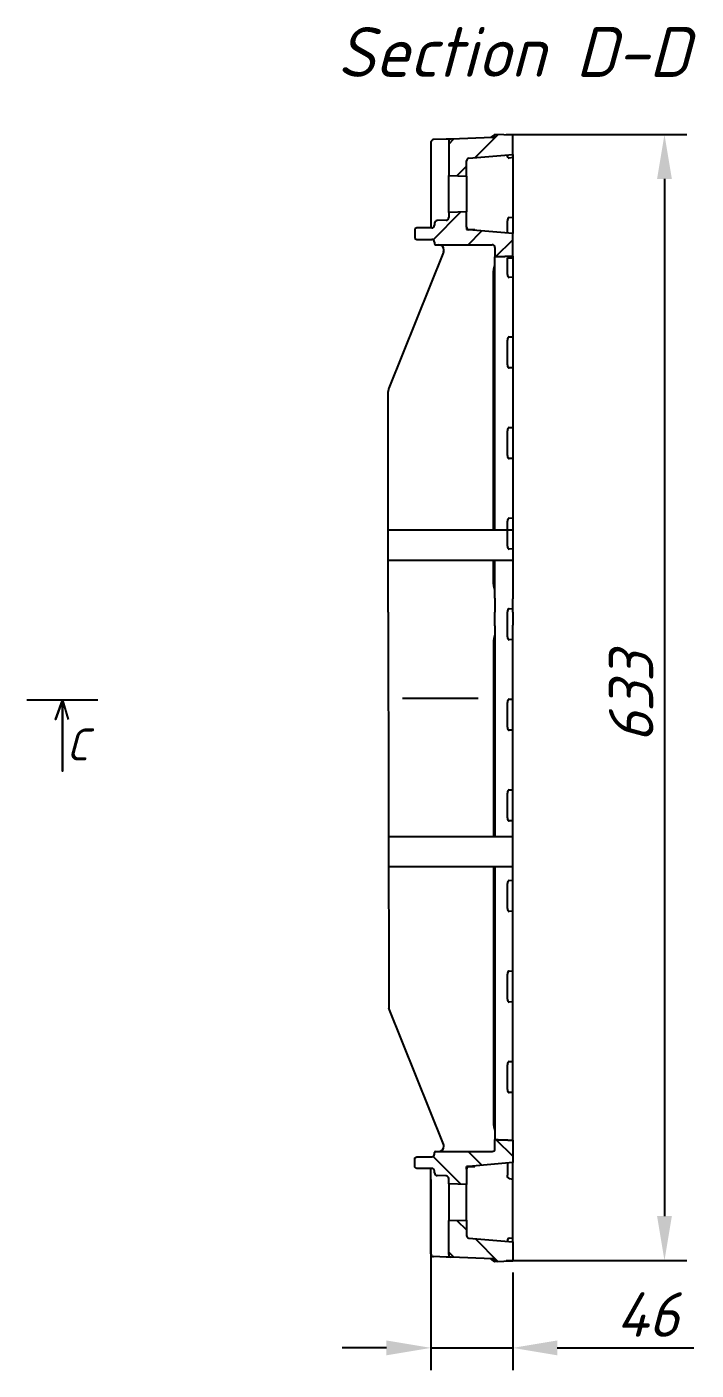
# Model space of a CAD drawing. Header units: millimetres. Extents: x 29006 to 29645, y 5570 to 5801.
# Drawn here: x 29081.4 to 29119.1, y 5592.3 to 5667.8 of the extents above; entities that cross this region are included whole.
import ezdxf

# ---------------------------------------------------------------- set-up
doc = ezdxf.new("R2010")
doc.units = ezdxf.units.MM
doc.styles.add('GOST-2.304_Type-B_italic', font='')
doc.styles.get('GOST-2.304_Type-B_italic').set_extended_font_data('GOST Common', italic=True)
doc.dimstyles.new('ISO-25', dxfattribs={"dimtxt": 2.5, "dimasz": 2.5, "dimexe": 1.25, "dimexo": 0.625, "dimtad": 1, "dimtoh": 1, "dimtxsty": 'GOST-2.304_Type-B_italic', "dimcen": 2.5, "dimadec": 0, "dimazin": 0, "dimtfac": 1, "dimtmove": 0, "dimatfit": 3, "dimfxl": 1, "dimarcsym": 0})

# ---------------------------------------------------------------- blocks, each defined once
blk = doc.blocks.new('*D1')
at = {"color": 0, "lineweight": -2, "transparency": 16777216}
for p, q in [((29108.381, 5661.733), (29118.538, 5661.733)), ((29117.288, 5659.233), (29117.288, 5600.933)), ((29108.381, 5598.433), (29118.538, 5598.433))]:
    blk.add_line(p, q, dxfattribs=at)
at = {"color": 0, "transparency": 16777216}
for points in [[(29116.871, 5659.233), (29117.704, 5659.233), (29117.288, 5661.733)], [(29116.871, 5600.933), (29117.704, 5600.933), (29117.288, 5598.433)]]:
    blk.add_solid(points, dxfattribs=at)
at = {"layer": 'Defpoints', "color": 0, "transparency": 16777216}
for p in [(29107.756, 5661.733), (29107.756, 5598.433), (29117.288, 5598.433)]:
    blk.add_point(p, dxfattribs=at)
at = {"color": 0, "transparency": 16777216, "insert": (29115.413, 5630.083), "char_height": 2.5, "attachment_point": 5, "rotation": 90, "style": 'GOST-2.304_Type-B_italic'}
blk.add_mtext('633', dxfattribs=at)
blk = doc.blocks.new('*D2')
at = {"color": 0, "lineweight": -2, "transparency": 16777216}
for p, q in [((29104.156, 5602.993), (29104.156, 5592.277)), ((29108.756, 5597.773), (29108.756, 5592.277)), ((29101.656, 5593.527), (29099.156, 5593.527)), ((29104.156, 5593.527), (29108.756, 5593.527)), ((29111.256, 5593.527), (29118.935, 5593.527))]:
    blk.add_line(p, q, dxfattribs=at)
at = {"color": 0, "transparency": 16777216}
for points in [[(29101.656, 5593.943), (29101.656, 5593.11), (29104.156, 5593.527)], [(29111.256, 5593.943), (29111.256, 5593.11), (29108.756, 5593.527)]]:
    blk.add_solid(points, dxfattribs=at)
at = {"layer": 'Defpoints', "color": 0, "transparency": 16777216}
for p in [(29104.156, 5603.618), (29108.756, 5598.398), (29108.756, 5593.527)]:
    blk.add_point(p, dxfattribs=at)
at = {"color": 0, "transparency": 16777216, "insert": (29116.345, 5595.402), "char_height": 2.5, "attachment_point": 5, "style": 'GOST-2.304_Type-B_italic'}
blk.add_mtext('46', dxfattribs=at)

msp = doc.modelspace()

# ---------------------------------------------------------------- linework, layer by layer
at = {"color": 0}
for p, q in [((29104.156, 5661.288), (29104.156, 5656.478)), ((29105.011, 5661.463), (29104.301, 5661.438)), ((29105.301, 5661.473), (29105.011, 5661.463)), ((29105.156, 5661.323), (29105.156, 5659.418)), ((29107.611, 5661.554), (29105.301, 5661.473)), ((29107.696, 5661.688), (29107.512, 5661.55)), ((29107.756, 5661.733), (29107.696, 5661.688)), ((29108.756, 5661.698), (29107.756, 5661.733)), ((29107.756, 5661.733), (29107.756, 5661.704)), ((29108.756, 5660.61), (29108.756, 5661.698)), ((29106.156, 5659.383), (29106.156, 5660.246)), ((29106.293, 5660.395), (29108.756, 5660.61)), ((29108.456, 5660.524), (29108.456, 5660.584)), ((29108.756, 5660.429), (29108.556, 5660.404)), ((29108.756, 5660.61), (29108.756, 5660.429)), ((29108.756, 5660.429), (29108.756, 5657.081)), ((29105.156, 5659.418), (29106.156, 5659.383)), ((29105.156, 5657.348), (29105.156, 5659.418)), ((29106.156, 5659.383), (29106.156, 5657.383)), ((29106.156, 5657.383), (29105.156, 5657.348)), ((29105.156, 5657.348), (29105.156, 5657.056)), ((29106.156, 5656.52), (29106.156, 5657.383)), ((29103.356, 5656.478), (29103.256, 5656.42)), ((29104.206, 5656.478), (29103.356, 5656.478)), ((29104.356, 5656.738), (29104.356, 5656.628)), ((29105.011, 5656.906), (29104.501, 5656.888)), ((29106.154, 5656.52), (29106.154, 5656.383)), ((29108.456, 5656.331), (29108.456, 5656.869)), ((29108.556, 5657.056), (29108.756, 5657.081)), ((29108.756, 5657.081), (29108.756, 5656.156)), ((29103.256, 5656.42), (29103.256, 5655.886)), ((29103.256, 5655.886), (29103.356, 5655.828)), ((29103.356, 5655.828), (29104.206, 5655.828)), ((29106.291, 5656.371), (29106.154, 5656.383)), ((29106.154, 5656.383), (29106.627, 5656.383)), ((29108.756, 5656.156), (29106.293, 5656.371)), ((29108.456, 5656.182), (29108.456, 5656.331)), ((29108.756, 5654.895), (29108.756, 5656.156)), ((29104.864, 5655.121), (29101.792, 5647.473)), ((29104.356, 5655.678), (29104.356, 5655.583)), ((29104.406, 5655.533), (29107.606, 5655.533)), ((29107.756, 5655.383), (29107.756, 5654.859)), ((29107.756, 5654.481), (29107.756, 5654.859)), ((29107.756, 5654.033), (29107.756, 5654.481)), ((29108.456, 5654.033), (29108.456, 5654.742)), ((29108.556, 5654.799), (29108.756, 5654.804)), ((29108.756, 5654.895), (29108.756, 5654.804)), ((29108.756, 5654.804), (29108.756, 5653.706)), ((29107.68, 5639.508), (29107.68, 5654.033)), ((29107.756, 5639.508), (29107.756, 5654.033)), ((29108.456, 5653.865), (29108.456, 5654.033)), ((29108.756, 5653.706), (29108.556, 5653.696)), ((29108.756, 5653.706), (29108.756, 5650.358)), ((29108.456, 5648.774), (29108.456, 5650.168)), ((29108.556, 5650.348), (29108.756, 5650.358)), ((29108.756, 5650.358), (29108.756, 5648.614)), ((29108.756, 5648.614), (29108.556, 5648.604)), ((29108.756, 5648.614), (29108.756, 5645.266)), ((29101.756, 5634.883), (29101.756, 5647.286)), ((29108.556, 5645.256), (29108.756, 5645.266)), ((29108.556, 5645.256), (29108.756, 5645.266)), ((29108.756, 5645.266), (29108.756, 5643.523)), ((29108.456, 5643.682), (29108.456, 5645.077)), ((29108.456, 5643.682), (29108.456, 5645.077)), ((29108.756, 5643.523), (29108.556, 5643.513)), ((29108.756, 5643.523), (29108.556, 5643.513)), ((29108.756, 5643.523), (29108.756, 5640.175)), ((29108.456, 5638.591), (29108.456, 5639.986)), ((29108.456, 5638.591), (29108.456, 5639.986)), ((29108.556, 5640.165), (29108.756, 5640.175)), ((29108.556, 5640.165), (29108.756, 5640.175)), ((29108.756, 5640.175), (29108.756, 5638.432)), ((29101.756, 5639.508), (29108.756, 5639.508)), ((29108.756, 5638.432), (29108.556, 5638.422)), ((29108.756, 5638.432), (29108.556, 5638.422)), ((29108.756, 5638.432), (29108.756, 5636.483)), ((29101.756, 5637.808), (29108.756, 5637.808)), ((29107.68, 5636.483), (29107.68, 5637.808)), ((29107.756, 5636.483), (29107.756, 5637.808)), ((29107.756, 5636.035), (29107.756, 5636.483)), ((29108.756, 5636.483), (29108.756, 5635.621)), ((29107.756, 5635.657), (29107.756, 5636.035)), ((29107.756, 5635.657), (29107.756, 5634.883)), ((29108.756, 5634.883), (29108.756, 5635.621)), ((29101.756, 5634.883), (29101.792, 5612.623)), ((29107.756, 5634.109), (29107.756, 5634.883)), ((29108.456, 5633.5), (29108.456, 5634.894)), ((29108.456, 5633.5), (29108.456, 5634.894)), ((29108.556, 5635.074), (29108.756, 5635.084)), ((29108.556, 5635.074), (29108.756, 5635.084)), ((29108.756, 5634.883), (29108.756, 5634.145)), ((29107.756, 5634.109), (29107.756, 5633.731)), ((29108.756, 5633.283), (29108.756, 5634.145)), ((29107.682, 5633.322), (29107.681, 5622.278)), ((29107.756, 5633.731), (29107.756, 5633.283)), ((29107.756, 5633.283), (29107.756, 5622.278)), ((29108.756, 5633.34), (29108.556, 5633.33)), ((29108.756, 5633.34), (29108.556, 5633.33)), ((29108.756, 5631.334), (29108.756, 5633.283)), ((29108.756, 5629.591), (29108.756, 5631.334)), ((29106.821, 5630.029), (29102.557, 5630.029)), ((29106.821, 5630.029), (29102.557, 5630.029)), ((29108.456, 5628.408), (29108.456, 5629.803)), ((29108.456, 5628.408), (29108.456, 5629.803)), ((29108.556, 5629.982), (29108.756, 5629.992)), ((29108.556, 5629.982), (29108.756, 5629.992)), ((29108.756, 5614.83), (29108.756, 5629.591)), ((29108.756, 5628.249), (29108.556, 5628.239)), ((29108.756, 5628.249), (29108.556, 5628.239)), ((29108.756, 5624.5), (29108.756, 5626.243)), ((29108.556, 5624.891), (29108.756, 5624.901)), ((29108.556, 5624.891), (29108.756, 5624.901)), ((29108.456, 5623.317), (29108.456, 5624.712)), ((29108.456, 5623.317), (29108.456, 5624.712)), ((29108.756, 5623.157), (29108.556, 5623.147)), ((29108.756, 5623.157), (29108.556, 5623.147)), ((29101.777, 5622.278), (29108.777, 5622.278)), ((29101.777, 5620.578), (29108.777, 5620.578)), ((29107.681, 5620.578), (29107.68, 5606.063)), ((29107.756, 5620.578), (29107.756, 5606.063)), ((29108.456, 5618.225), (29108.456, 5619.62)), ((29108.456, 5618.225), (29108.456, 5619.62)), ((29108.556, 5619.8), (29108.756, 5619.81)), ((29108.556, 5619.8), (29108.756, 5619.81)), ((29108.756, 5618.066), (29108.556, 5618.056)), ((29108.756, 5618.066), (29108.556, 5618.056)), ((29108.456, 5613.134), (29108.456, 5614.529)), ((29108.456, 5613.134), (29108.456, 5614.529)), ((29108.556, 5614.708), (29108.756, 5614.718)), ((29108.556, 5614.708), (29108.756, 5614.718)), ((29108.756, 5611.482), (29108.756, 5614.83)), ((29108.756, 5612.975), (29108.556, 5612.965)), ((29108.756, 5612.975), (29108.556, 5612.965)), ((29104.864, 5604.975), (29101.792, 5612.623)), ((29108.756, 5609.738), (29108.756, 5611.482)), ((29108.756, 5606.391), (29108.756, 5609.738)), ((29108.456, 5608.043), (29108.456, 5609.438)), ((29108.556, 5609.617), (29108.756, 5609.627)), ((29108.756, 5607.883), (29108.556, 5607.873)), ((29107.756, 5606.063), (29107.756, 5605.615)), ((29108.756, 5605.292), (29108.756, 5606.391)), ((29107.756, 5605.615), (29107.756, 5605.237)), ((29107.756, 5604.713), (29107.756, 5605.237)), ((29108.756, 5605.201), (29108.756, 5605.292)), ((29108.756, 5605.201), (29108.756, 5603.941)), ((29104.356, 5604.418), (29104.356, 5604.513)), ((29104.406, 5604.563), (29107.606, 5604.563)), ((29103.256, 5604.21), (29103.356, 5604.268)), ((29103.256, 5603.676), (29103.256, 5604.21)), ((29103.356, 5603.618), (29103.256, 5603.676)), ((29103.356, 5604.268), (29104.206, 5604.268)), ((29104.206, 5603.618), (29103.356, 5603.618)), ((29104.156, 5598.808), (29104.156, 5603.618)), ((29106.291, 5603.725), (29106.154, 5603.713)), ((29106.154, 5603.576), (29106.154, 5603.713)), ((29106.154, 5603.713), (29106.627, 5603.713)), ((29108.756, 5603.941), (29106.293, 5603.725)), ((29108.456, 5603.914), (29108.456, 5603.765)), ((29108.456, 5603.765), (29108.456, 5603.227)), ((29108.756, 5603.015), (29108.756, 5603.941)), ((29104.356, 5603.358), (29104.356, 5603.468)), ((29105.011, 5603.19), (29104.501, 5603.208)), ((29105.156, 5602.748), (29105.156, 5603.04)), ((29106.156, 5603.576), (29106.156, 5602.713)), ((29108.556, 5603.04), (29108.756, 5603.015)), ((29108.756, 5599.667), (29108.756, 5603.015)), ((29106.156, 5602.713), (29105.156, 5602.748)), ((29105.156, 5602.748), (29105.156, 5600.678)), ((29106.156, 5600.713), (29106.156, 5602.713)), ((29105.156, 5600.678), (29106.156, 5600.713)), ((29105.156, 5598.773), (29105.156, 5600.678)), ((29106.156, 5600.713), (29106.156, 5599.851)), ((29106.293, 5599.701), (29108.756, 5599.486)), ((29108.456, 5599.572), (29108.456, 5599.512)), ((29108.756, 5599.667), (29108.556, 5599.692)), ((29108.756, 5599.486), (29108.756, 5599.667)), ((29108.756, 5599.486), (29108.756, 5598.398)), ((29105.011, 5598.633), (29104.301, 5598.658)), ((29105.301, 5598.623), (29105.011, 5598.633)), ((29107.611, 5598.542), (29105.301, 5598.623)), ((29107.696, 5598.408), (29107.512, 5598.546)), ((29107.756, 5598.363), (29107.696, 5598.408)), ((29108.756, 5598.398), (29107.756, 5598.363)), ((29107.756, 5598.363), (29107.756, 5598.393))]:
    msp.add_line(p, q, dxfattribs=at)
at = {"color": 0, "ltscale": 20}
for p, q in [((29105.156, 5661.183), (29105.452, 5661.478)), ((29106.645, 5660.426), (29107.945, 5661.726)), ((29105.62, 5659.402), (29106.156, 5659.938)), ((29104.275, 5655.811), (29105.835, 5657.372)), ((29106.242, 5655.533), (29107.016, 5656.308)), ((29107.815, 5654.861), (29108.756, 5655.802)), ((29107.815, 5605.235), (29108.756, 5604.294)), ((29106.242, 5604.563), (29107.016, 5603.788)), ((29104.275, 5604.285), (29105.835, 5602.724)), ((29105.62, 5600.694), (29106.156, 5600.159)), ((29106.645, 5599.67), (29107.945, 5598.37)), ((29105.156, 5598.913), (29105.452, 5598.618))]:
    msp.add_line(p, q, dxfattribs=at)
at = {"color": 0, "flags": 128}
for points in [[(29108.491, 5660.438), (29108.488, 5660.441), (29108.486, 5660.445), (29108.484, 5660.448), (29108.482, 5660.451), (29108.48, 5660.455), (29108.477, 5660.459), (29108.475, 5660.462), (29108.473, 5660.466), (29108.472, 5660.469), (29108.47, 5660.473), (29108.468, 5660.477), (29108.466, 5660.481), (29108.465, 5660.484), (29108.463, 5660.488), (29108.462, 5660.492), (29108.461, 5660.496), (29108.46, 5660.499), (29108.459, 5660.503), (29108.458, 5660.507), (29108.457, 5660.51), (29108.457, 5660.514), (29108.457, 5660.517), (29108.456, 5660.52), (29108.456, 5660.524)], [(29107.68, 5654.033), (29107.681, 5654.053), (29107.682, 5654.072), (29107.684, 5654.092), (29107.687, 5654.111), (29107.69, 5654.13), (29107.694, 5654.149), (29107.698, 5654.168), (29107.702, 5654.187), (29107.706, 5654.206), (29107.711, 5654.225), (29107.716, 5654.244), (29107.72, 5654.262), (29107.725, 5654.281), (29107.729, 5654.3), (29107.734, 5654.318), (29107.738, 5654.337), (29107.741, 5654.355), (29107.745, 5654.374), (29107.748, 5654.392), (29107.751, 5654.41), (29107.753, 5654.428), (29107.755, 5654.446), (29107.756, 5654.464), (29107.756, 5654.481)], [(29107.756, 5654.859), (29107.797, 5654.861), (29107.838, 5654.862), (29107.879, 5654.864), (29107.92, 5654.865), (29107.961, 5654.867), (29108.002, 5654.868), (29108.043, 5654.869), (29108.085, 5654.871), (29108.126, 5654.872), (29108.168, 5654.874), (29108.209, 5654.875), (29108.251, 5654.877), (29108.293, 5654.878), (29108.334, 5654.88), (29108.376, 5654.881), (29108.418, 5654.883), (29108.46, 5654.884), (29108.502, 5654.886), (29108.544, 5654.887), (29108.587, 5654.889), (29108.629, 5654.89), (29108.671, 5654.892), (29108.714, 5654.894), (29108.756, 5654.895)], [(29108.456, 5654.742), (29108.456, 5654.746), (29108.457, 5654.749), (29108.458, 5654.753), (29108.46, 5654.757), (29108.461, 5654.76), (29108.464, 5654.764), (29108.467, 5654.767), (29108.47, 5654.771), (29108.473, 5654.774), (29108.477, 5654.777), (29108.481, 5654.779), (29108.485, 5654.782), (29108.49, 5654.784), (29108.495, 5654.786), (29108.5, 5654.789), (29108.506, 5654.791), (29108.512, 5654.792), (29108.518, 5654.794), (29108.524, 5654.795), (29108.531, 5654.796), (29108.537, 5654.797), (29108.543, 5654.798), (29108.55, 5654.798), (29108.556, 5654.799)], [(29107.756, 5636.035), (29107.756, 5636.052), (29107.755, 5636.068), (29107.753, 5636.086), (29107.751, 5636.103), (29107.749, 5636.121), (29107.746, 5636.139), (29107.742, 5636.157), (29107.738, 5636.175), (29107.734, 5636.194), (29107.73, 5636.213), (29107.726, 5636.231), (29107.721, 5636.251), (29107.716, 5636.27), (29107.711, 5636.289), (29107.707, 5636.308), (29107.702, 5636.328), (29107.698, 5636.347), (29107.694, 5636.366), (29107.69, 5636.386), (29107.687, 5636.405), (29107.684, 5636.425), (29107.682, 5636.444), (29107.681, 5636.464), (29107.68, 5636.483)], [(29107.756, 5633.731), (29107.756, 5633.714), (29107.755, 5633.698), (29107.753, 5633.68), (29107.751, 5633.663), (29107.749, 5633.645), (29107.746, 5633.627), (29107.742, 5633.609), (29107.738, 5633.591), (29107.734, 5633.572), (29107.73, 5633.553), (29107.726, 5633.534), (29107.721, 5633.515), (29107.716, 5633.496), (29107.711, 5633.477), (29107.707, 5633.458), (29107.702, 5633.438), (29107.698, 5633.419), (29107.694, 5633.4), (29107.69, 5633.38), (29107.687, 5633.361), (29107.684, 5633.341), (29107.682, 5633.322), (29107.681, 5633.302), (29107.68, 5633.283)], [(29107.68, 5606.063), (29107.681, 5606.043), (29107.682, 5606.024), (29107.684, 5606.004), (29107.687, 5605.985), (29107.69, 5605.966), (29107.694, 5605.947), (29107.698, 5605.928), (29107.702, 5605.909), (29107.706, 5605.89), (29107.711, 5605.871), (29107.716, 5605.853), (29107.72, 5605.834), (29107.725, 5605.815), (29107.729, 5605.796), (29107.734, 5605.778), (29107.738, 5605.759), (29107.741, 5605.741), (29107.745, 5605.722), (29107.748, 5605.704), (29107.751, 5605.686), (29107.753, 5605.668), (29107.755, 5605.65), (29107.756, 5605.632), (29107.756, 5605.615)], [(29107.756, 5605.237), (29107.797, 5605.235), (29107.838, 5605.234), (29107.879, 5605.233), (29107.92, 5605.231), (29107.961, 5605.23), (29108.002, 5605.228), (29108.043, 5605.227), (29108.085, 5605.225), (29108.126, 5605.224), (29108.168, 5605.222), (29108.209, 5605.221), (29108.251, 5605.219), (29108.293, 5605.218), (29108.334, 5605.216), (29108.376, 5605.215), (29108.418, 5605.213), (29108.46, 5605.212), (29108.502, 5605.21), (29108.544, 5605.209), (29108.587, 5605.207), (29108.629, 5605.206), (29108.671, 5605.204), (29108.714, 5605.203), (29108.756, 5605.201)], [(29108.491, 5599.658), (29108.488, 5599.655), (29108.486, 5599.651), (29108.484, 5599.648), (29108.482, 5599.645), (29108.48, 5599.641), (29108.477, 5599.638), (29108.475, 5599.634), (29108.473, 5599.63), (29108.472, 5599.627), (29108.47, 5599.623), (29108.468, 5599.619), (29108.466, 5599.615), (29108.465, 5599.612), (29108.463, 5599.608), (29108.462, 5599.604), (29108.461, 5599.601), (29108.46, 5599.597), (29108.459, 5599.593), (29108.458, 5599.59), (29108.457, 5599.586), (29108.457, 5599.582), (29108.457, 5599.579), (29108.456, 5599.576), (29108.456, 5599.572)]]:
    msp.add_lwpolyline(points, dxfattribs=at)
at = {"color": 0, "linetype": 'ByBlock'}
for points in [[(29085.434, 5629.935), (29081.434, 5629.935)], [(29085.434, 5629.935), (29083.434, 5629.935), (29083.434, 5625.935), (29083.434, 5629.935), (29083.049, 5628.845), (29083.434, 5629.935), (29083.76, 5628.845)]]:
    msp.add_lwpolyline(points, dxfattribs=at)
at = {"color": 0}
for centre, radius, start, end in [((29104.306, 5661.288), 0.15, 92, 180), ((29105.306, 5661.323), 0.15, 92, 180), ((29107.606, 5661.704), 0.15, 272, 0), ((29106.306, 5660.246), 0.15, 95, 180), ((29104.206, 5656.628), 0.15, 270, 0), ((29104.506, 5656.738), 0.15, 92, 180), ((29105.006, 5657.056), 0.15, 272, 0), ((29106.306, 5656.52), 0.15, 180, 265), ((29104.206, 5655.678), 0.15, 0, 90), ((29104.406, 5655.583), 0.05, 180, 270), ((29104.586, 5655.233), 0.3, 0, 90), ((29104.586, 5655.233), 0.3, 338.11713, 0), ((29107.606, 5655.383), 0.15, 0, 90), ((29102.256, 5647.286), 0.5, 158.11713, 180), ((29104.206, 5604.418), 0.15, 270, 0), ((29104.406, 5604.513), 0.05, 90, 180), ((29104.586, 5604.863), 0.3, 270, 0), ((29104.586, 5604.863), 0.3, 0, 21.88287), ((29107.606, 5604.713), 0.15, 270, 0), ((29104.206, 5603.468), 0.15, 0, 90), ((29106.306, 5603.576), 0.15, 95, 180), ((29104.506, 5603.358), 0.15, 180, 268), ((29105.006, 5603.04), 0.15, 0, 88), ((29106.306, 5599.851), 0.15, 180, 265), ((29104.306, 5598.808), 0.15, 180, 268), ((29105.306, 5598.773), 0.15, 180, 268), ((29107.606, 5598.393), 0.15, 0, 88)]:
    msp.add_arc(centre, radius, start, end, dxfattribs=at)
for centre, major_axis, ratio, start_param, end_param in [((29108.556, 5660.578), (-0.011, -0.175), 0.569235, 5.677399, 6.389195), ((29108.556, 5656.881), (0.011, 0.175), 0.569235, 0.10601, 1.676807), ((29108.556, 5653.87), (-0.004, -0.174), 0.572878, 4.754968, 6.325765), ((29108.556, 5650.173), (0.004, 0.174), 0.572878, 0.042579, 1.613376), ((29108.556, 5648.779), (-0.004, -0.174), 0.572878, 4.754968, 6.325765), ((29108.556, 5645.082), (0.004, 0.174), 0.572878, 0.042579, 1.613376), ((29108.556, 5645.082), (0.004, 0.174), 0.572878, 0.042579, 1.613376), ((29108.556, 5643.687), (-0.004, -0.174), 0.572878, 4.754968, 6.325765), ((29108.556, 5643.687), (-0.004, -0.174), 0.572878, 4.754968, 6.325765), ((29108.556, 5639.991), (0.004, 0.174), 0.572878, 0.042579, 1.613376), ((29108.556, 5639.991), (0.004, 0.174), 0.572878, 0.042579, 1.613376), ((29108.556, 5638.596), (-0.004, -0.174), 0.572878, 4.754968, 6.325765), ((29108.556, 5638.596), (-0.004, -0.174), 0.572878, 4.754968, 6.325765), ((29108.556, 5634.899), (0.004, 0.174), 0.572878, 0.042579, 1.613376), ((29108.556, 5634.899), (0.004, 0.174), 0.572878, 0.042579, 1.613376), ((29108.556, 5633.505), (-0.004, -0.174), 0.572878, 4.754968, 6.325765), ((29108.556, 5633.505), (-0.004, -0.174), 0.572878, 4.754968, 6.325765), ((29108.556, 5629.808), (0.004, 0.174), 0.572878, 0.042579, 1.613376), ((29108.556, 5629.808), (0.004, 0.174), 0.572878, 0.042579, 1.613376), ((29108.556, 5628.413), (-0.004, -0.174), 0.572878, 4.754968, 6.325765), ((29108.556, 5628.413), (-0.004, -0.174), 0.572878, 4.754968, 6.325765), ((29108.556, 5624.717), (0.004, 0.174), 0.572878, 0.042579, 1.613376), ((29108.556, 5624.717), (0.004, 0.174), 0.572878, 0.042579, 1.613376), ((29108.556, 5623.322), (-0.004, -0.174), 0.572878, 4.754968, 6.325765), ((29108.556, 5623.322), (-0.004, -0.174), 0.572878, 4.754968, 6.325765), ((29108.556, 5619.625), (0.004, 0.174), 0.572878, 0.042579, 1.613376), ((29108.556, 5619.625), (0.004, 0.174), 0.572878, 0.042579, 1.613376), ((29108.556, 5618.23), (-0.004, -0.174), 0.572878, 4.754968, 6.325765), ((29108.556, 5618.23), (-0.004, -0.174), 0.572878, 4.754968, 6.325765), ((29108.556, 5614.534), (0.004, 0.174), 0.572878, 0.042579, 1.613376), ((29108.556, 5614.534), (0.004, 0.174), 0.572878, 0.042579, 1.613376), ((29108.556, 5613.139), (-0.004, -0.174), 0.572878, 4.754968, 6.325765), ((29108.556, 5613.139), (-0.004, -0.174), 0.572878, 4.754968, 6.325765), ((29108.556, 5609.443), (0.004, 0.174), 0.572878, 0.042579, 1.613376), ((29108.556, 5608.048), (-0.004, -0.174), 0.572878, 4.754968, 6.325765)]:
    msp.add_ellipse(centre, major_axis=major_axis, ratio=ratio, start_param=start_param, end_param=end_param, dxfattribs=at)
at = {"color": 0, "extrusion": (0, 0, -1)}
for centre, major_axis, start_param, end_param in [((29108.556, 5603.215), (0.011, -0.175), 0.10601, 1.676807), ((29108.556, 5599.518), (-0.011, 0.175), 5.677399, 6.389195)]:
    msp.add_ellipse(centre, major_axis=major_axis, ratio=0.569235, start_param=start_param, end_param=end_param, dxfattribs=at)

# ---------------------------------------------------------------- texts
at = {"color": 0, "attachment_point": 1, "style": 'GOST-2.304_Type-B_italic'}
for s, insert, char_height in [('Section D-D', (29098.89, 5667.767), 2.8), (' C', (29082.562, 5628.345), 1.8)]:
    msp.add_mtext_dynamic_manual_height_columns(s, width=21060, gutter_width=12.5, heights=[0], dxfattribs=dict(at, insert=insert, char_height=char_height))

# ---------------------------------------------------------------- dimensions: what is measured, and where the dimension line sits
at = {"color": 0}
dim = msp.add_linear_dim(base=(29117.288, 5598.433), p1=(29107.756, 5661.733), p2=(29107.756, 5598.433), angle=90, text='633', dimstyle='ISO-25', dxfattribs=at)
dim.commit()
dim.dimension.update_dxf_attribs({"geometry": '*D1', "text_midpoint": (29115.413, 5630.083)})
dim = msp.add_linear_dim(base=(29108.756, 5593.527), p1=(29104.156, 5603.618), p2=(29108.756, 5598.398), text='46', dimstyle='ISO-25', dxfattribs=at)
dim.commit()
dim.dimension.update_dxf_attribs({"geometry": '*D2', "text_midpoint": (29116.345, 5595.402)})

doc.saveas('drawing.dxf')
